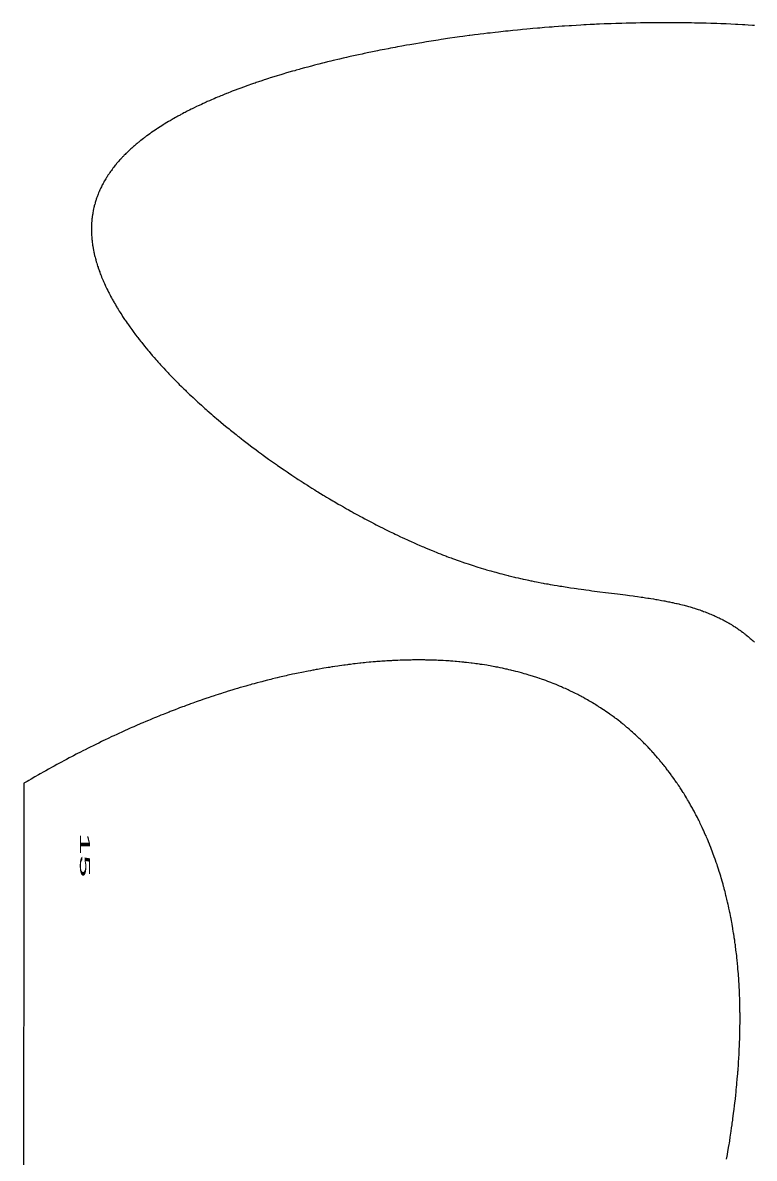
# Model space of a CAD drawing. Header units: metres. Extents: x 525 to 650, y -2 to 248.
# Drawn here: x 579.8 to 616.2, y 65.2 to 121.8 of the extents above; entities that cross this region are included whole.
import ezdxf

# ---------------------------------------------------------------- set-up
doc = ezdxf.new("R2010")
doc.units = ezdxf.units.M
doc.header["$MEASUREMENT"] = 0
doc.layers.add('1', color=7, linetype='Continuous', lineweight=0)
doc.styles.add('Style-ENGINEERING', font='ENGINEERING.shx')

msp = doc.modelspace()

# ---------------------------------------------------------------- linework, layer by layer
at = {"flags": 128}
for points in [[(616.209103, 121.624207), (616.105547, 121.630619), (615.898423, 121.642977), (615.72365, 121.652921), (615.607127, 121.659305), (615.374067, 121.671486), (615.257529, 121.677283), (615.024437, 121.688295), (614.791324, 121.698531), (614.635904, 121.704925), (614.532285, 121.708997), (614.325036, 121.716685), (614.150157, 121.722699), (614.033564, 121.72647), (613.800363, 121.733437), (613.683755, 121.736634), (613.450524, 121.742457), (613.217272, 121.747521), (613.06176, 121.750476), (612.95808, 121.75226), (612.750707, 121.755379), (612.575725, 121.757548), (612.459063, 121.75876), (612.225725, 121.760619), (612.109049, 121.761268), (611.875681, 121.762004), (611.642292, 121.761994), (611.486689, 121.761573), (611.382948, 121.761109), (611.175456, 121.75974), (611.000371, 121.75813), (610.883642, 121.756824), (610.650169, 121.753659), (610.533425, 121.751799), (610.299922, 121.747525), (610.066399, 121.742514), (609.910707, 121.738764), (609.806906, 121.736083), (609.599294, 121.730284), (609.42411, 121.724941), (609.307314, 121.721149), (609.073707, 121.713015), (608.956896, 121.708674), (608.72326, 121.699441), (608.489604, 121.689476), (608.333823, 121.682426), (608.229963, 121.677546), (608.022233, 121.667351), (607.814488, 121.65658), (607.710609, 121.650977), (607.554784, 121.642303), (607.321029, 121.628682), (607.087256, 121.61433), (606.970361, 121.60688), (606.736558, 121.59143), (606.619649, 121.58343), (606.444276, 121.571088), (606.236412, 121.555927), (606.132475, 121.548129), (605.976561, 121.536161), (605.742673, 121.517596), (605.508767, 121.498296), (605.391806, 121.48837), (605.157869, 121.467964), (605.040893, 121.457485), (604.86542, 121.441419), (604.657438, 121.42184), (604.55344, 121.41183), (604.397437, 121.396542), (604.163416, 121.372988), (603.929375, 121.348689), (603.812346, 121.336259), (603.578275, 121.310836), (603.461232, 121.297843), (603.285657, 121.278001), (603.036907, 121.249165), (602.912524, 121.234427), (602.725938, 121.211917), (602.539339, 121.188923), (602.446034, 121.177244), (602.259415, 121.153521), (602.1661, 121.141476), (602.026122, 121.12318), (602.001419, 121.119923), (601.786798, 121.091262), (601.679541, 121.076695), (601.518724, 121.054549), (601.277649, 121.020663), (601.036758, 120.985974), (600.916381, 120.968327), (600.708971, 120.937431), (600.605318, 120.921757), (600.449902, 120.897963), (600.216924, 120.861631), (599.984121, 120.824528), (599.867787, 120.805685), (599.63525, 120.767416), (599.519048, 120.747989), (599.34483, 120.718479), (599.138479, 120.682931), (599.035357, 120.664923), (598.880742, 120.637614), (598.648971, 120.595983), (598.417384, 120.553543), (598.301661, 120.532018), (598.070353, 120.488354), (597.95477, 120.466212), (597.781483, 120.432611), (597.550601, 120.387079), (597.435232, 120.363997), (597.262269, 120.328976), (597.089416, 120.293472), (597.003031, 120.275539), (596.772807, 120.227118), (596.65777, 120.202579), (596.485309, 120.165354), (596.312963, 120.127626), (596.226833, 120.108571), (596.073785, 120.074381), (595.997296, 120.057133), (595.882607, 120.031069), (595.710672, 119.991536), (595.538857, 119.951473), (595.452996, 119.931241), (595.300429, 119.894939), (595.224183, 119.876626), (595.10986, 119.848951), (594.938482, 119.806972), (594.767234, 119.764422), (594.68166, 119.74293), (594.510611, 119.699505), (594.425138, 119.67757), (594.296992, 119.644384), (594.145217, 119.604608), (594.069371, 119.584537), (593.955655, 119.554197), (593.955655, 119.554197), (593.785203, 119.508157), (593.614897, 119.461469), (593.529801, 119.437878), (593.378613, 119.395525), (593.303065, 119.374148), (593.1898, 119.341827), (593.020036, 119.292763), (592.850435, 119.242988), (592.765696, 119.217828), (592.615152, 119.172645), (592.539931, 119.149832), (592.427163, 119.115331), (592.258158, 119.062937), (592.089333, 119.009754), (592.004988, 118.982862), (591.855158, 118.934549), (591.780299, 118.910146), (591.668082, 118.873229), (591.499919, 118.817137), (591.387922, 118.779254), (591.331957, 118.760165), (591.248052, 118.731342), (591.101344, 118.680351), (591.028051, 118.654589), (590.91819, 118.615605), (590.808423, 118.576207), (590.753575, 118.55635), (590.62837, 118.510587), (590.565868, 118.487513), (590.472242, 118.452658), (590.332094, 118.399818), (590.1923, 118.346297), (590.122539, 118.319277), (589.975853, 118.261769), (589.902665, 118.232717), (589.793081, 118.188759), (589.683738, 118.14434), (589.629159, 118.121954), (589.520185, 118.076826), (589.465793, 118.054081), (589.384322, 118.019736), (589.287953, 117.978671), (589.239845, 117.957991), (589.167782, 117.926782), (589.05991, 117.879541), (588.95231, 117.831777), (588.898614, 117.807695), (588.791434, 117.759128), (588.737951, 117.734639), (588.657861, 117.697645), (588.551332, 117.647828), (588.498179, 117.622706), (588.418591, 117.58475), (588.299534, 117.527193), (588.194039, 117.475391), (588.141412, 117.44926), (588.062624, 117.409771), (587.984021, 117.369925), (587.94479, 117.349867), (587.840409, 117.29593), (587.788348, 117.268713), (587.71042, 117.227572), (587.632693, 117.186046), (587.593906, 117.165137), (587.490727, 117.108893), (587.439278, 117.080503), (587.362282, 117.037575), (587.285504, 116.994229), (587.247198, 116.972397), (587.145323, 116.913651), (587.094538, 116.883986), (587.018555, 116.839115), (586.94281, 116.793788), (586.905027, 116.770951), (586.83801, 116.730062), (586.804575, 116.709476), (586.754516, 116.678418), (586.679641, 116.631423), (586.605026, 116.583928), (586.567818, 116.559989), (586.501836, 116.517113), (586.468927, 116.49552), (586.419665, 116.462932), (586.346008, 116.413599), (586.272639, 116.363715), (586.236064, 116.338561), (586.171227, 116.293491), (586.138898, 116.270783), (586.090519, 116.236502), (586.018212, 116.18458), (585.946225, 116.132042), (585.910355, 116.105538), (585.850755, 116.061009), (585.821044, 116.038575), (585.776589, 116.004709), (585.710163, 115.953418), (585.644053, 115.901524), (585.611119, 115.875346), (585.545098, 115.822194), (585.51228, 115.795428), (585.463296, 115.755038), (585.414608, 115.714355), (585.390376, 115.693903), (585.342141, 115.652772), (585.318137, 115.632094), (585.282278, 115.600932), (585.222671, 115.548403), (585.193054, 115.521953), (585.148868, 115.482042), (585.10497, 115.441846), (585.083131, 115.42164), (585.039674, 115.381007), (585.018058, 115.36058), (584.985774, 115.329799), (584.928806, 115.274658), (584.900529, 115.246884), (584.858374, 115.204962), (584.816539, 115.162725), (584.795742, 115.141486), (584.754394, 115.098767), (584.733843, 115.077285), (584.703174, 115.044907), (584.64912, 114.986881), (584.622322, 114.957642), (584.582416, 114.913495), (584.542864, 114.868998), (584.523223, 114.846616), (584.484212, 114.801583), (584.464845, 114.77893), (584.435968, 114.744778), (584.38989, 114.689314), (584.36706, 114.661375), (584.333082, 114.619203), (584.299427, 114.576711), (584.282722, 114.555344), (584.249562, 114.512362), (584.233107, 114.490746), (584.208585, 114.458166), (584.173897, 114.411304), (584.156743, 114.38778), (584.131251, 114.352378), (584.093553, 114.29901), (584.05651, 114.245322), (584.038236, 114.218357), (584.002186, 114.164183), (583.984412, 114.136974), (583.958066, 114.096006), (583.929947, 114.051403), (583.916057, 114.02902), (583.895433, 113.99534), (583.864978, 113.944587), (583.835104, 113.893549), (583.820386, 113.867923), (583.791392, 113.816456), (583.777117, 113.790613), (583.755985, 113.751713), (583.731375, 113.705396), (583.71925, 113.68215), (583.701286, 113.647172), (583.674849, 113.594455), (583.649027, 113.541438), (583.636349, 113.514815), (583.611462, 113.461342), (583.599253, 113.43449), (583.581237, 113.394067), (583.560348, 113.345932), (583.550093, 113.321772), (583.53495, 113.285416), (583.512775, 113.230617), (583.491253, 113.175499), (583.480739, 113.147819), (583.460208, 113.092216), (583.450193, 113.064293), (583.435486, 113.022254), (583.419068, 112.973757), (583.411048, 112.949417), (583.399256, 112.91279), (583.382106, 112.857586), (583.365608, 112.802065), (583.357606, 112.774184), (583.342095, 112.71818), (583.33459, 112.690057), (583.323645, 112.647718), (583.322088, 112.641558), (583.31477, 112.612116), (583.300735, 112.553195), (583.287497, 112.494221), (583.279113, 112.454877), (583.273719, 112.428635), (583.263397, 112.376121), (583.252525, 112.316995), (583.24571, 112.27755), (583.241358, 112.25124), (583.233112, 112.198592), (583.227327, 112.15908), (583.223659, 112.132727), (583.216776, 112.07999), (583.213559, 112.053608), (583.213559, 112.053608), (583.207575, 112.000813), (583.202186, 111.947981), (583.198923, 111.912738), (583.196893, 111.889233), (583.193181, 111.842201), (583.190776, 111.808036), (583.189307, 111.78525), (583.186693, 111.739659), (583.185547, 111.716853), (583.183575, 111.67122), (583.182029, 111.62556), (583.181234, 111.595104), (583.180206, 111.534157), (583.180013, 111.511289), (583.179941, 111.465534), (583.180286, 111.419751), (583.180747, 111.389215), (583.182218, 111.328106), (583.183801, 111.282244), (583.185084, 111.251654), (583.188192, 111.19044), (583.190016, 111.159816), (583.194201, 111.098533), (583.199098, 111.037203), (583.202757, 110.996292), (583.20537, 110.969006), (583.211011, 110.914409), (583.211698, 110.908104), (583.215077, 110.878006), (583.222314, 110.81795), (583.23018, 110.758075), (583.235767, 110.718258), (583.239644, 110.691756), (583.247754, 110.638856), (583.254908, 110.594673), (583.259858, 110.565269), (583.270191, 110.506586), (583.27557, 110.477306), (583.28675, 110.418866), (583.298484, 110.360586), (583.30661, 110.32182), (583.312161, 110.296014), (583.323579, 110.244494), (583.333537, 110.201117), (583.340339, 110.172245), (583.354331, 110.114614), (583.361518, 110.085854), (583.376273, 110.028443), (583.391526, 109.971174), (583.401969, 109.933074), (583.4235, 109.85706), (583.435986, 109.81441), (583.444457, 109.786018), (583.461749, 109.729336), (583.470569, 109.701045), (583.488552, 109.644562), (583.506987, 109.588209), (583.519526, 109.550712), (583.545189, 109.475885), (583.559964, 109.433893), (583.569948, 109.405937), (583.590235, 109.350116), (583.600536, 109.322251), (583.621452, 109.266611), (583.642779, 109.211089), (583.657223, 109.17414), (583.686646, 109.100395), (583.701387, 109.064173), (583.731373, 108.991874), (583.762023, 108.919766), (583.782819, 108.871799), (583.796843, 108.839866), (583.825269, 108.77611), (583.860146, 108.699553), (583.88374, 108.648741), (583.899619, 108.614965), (583.931728, 108.547646), (583.951215, 108.507402), (583.990678, 108.427238), (584.03078, 108.347498), (584.05786, 108.294567), (584.076065, 108.259381), (584.112831, 108.189244), (584.133718, 108.149929), (584.175926, 108.071587), (584.218703, 107.993623), (584.24753, 107.941852), (584.266883, 107.907427), (584.305909, 107.838791), (584.328045, 107.800304), (584.372708, 107.723591), (584.417881, 107.647217), (584.448275, 107.596485), (584.468658, 107.562745), (584.509713, 107.495454), (584.544646, 107.438872), (584.568081, 107.401248), (584.615298, 107.326229), (584.639077, 107.288834), (584.686971, 107.214265), (584.735306, 107.139989), (584.767769, 107.09063), (584.833256, 106.992286), (584.858004, 106.955533), (584.907805, 106.882229), (584.958009, 106.809193), (584.991699, 106.760649), (585.059601, 106.663906), (585.085241, 106.627746), (585.136809, 106.555614), (585.188753, 106.483733), (585.22359, 106.43595), (585.293753, 106.340708), (585.346797, 106.269557), (585.382359, 106.222254), (585.453953, 106.127962), (585.489983, 106.08097), (585.562501, 105.987291), (585.635624, 105.894013), (585.684702, 105.832047), (585.717566, 105.790833), (585.783638, 105.708632), (585.824806, 105.657849), (585.907658, 105.556626), (585.991188, 105.455853), (586.047247, 105.388918), (586.084782, 105.344402), (586.160241, 105.255629), (586.168399, 105.246087), (586.211988, 105.195289), (586.299554, 105.094152), (586.387628, 104.993615), (586.446622, 104.926919), (586.486073, 104.882598), (586.565263, 104.794297), (586.624904, 104.728364), (586.664781, 104.684547), (586.744814, 104.597241), (586.784967, 104.55375), (586.865545, 104.467088), (586.94648, 104.380847), (587.000632, 104.323583), (587.036819, 104.285509), (587.109396, 104.209601), (587.170842, 104.1458), (587.211911, 104.10339), (587.294299, 104.018864), (587.335617, 103.976748), (587.418497, 103.892804), (587.5017, 103.80924), (587.557345, 103.75374), (587.669054, 103.643234), (587.732132, 103.581361), (587.77428, 103.540225), (587.858805, 103.458222), (587.90118, 103.417354), (587.986154, 103.335882), (588.071423, 103.254759), (588.128431, 103.200868), (588.242833, 103.093542), (588.307407, 103.033434), (588.350545, 102.993466), (588.437031, 102.913779), (588.480378, 102.874059), (588.56728, 102.794863), (588.654455, 102.715991), (588.712723, 102.663587), (588.829616, 102.559201), (588.895575, 102.50073), (588.939631, 102.461846), (589.027938, 102.384309), (589.160885, 102.268579), (589.249837, 102.191804), (589.309279, 102.140787), (589.4285, 102.039151), (589.495757, 101.98221), (589.630689, 101.868823), (589.766171, 101.756086), (589.856796, 101.681287), (589.917347, 101.631578), (590.038766, 101.532537), (590.10725, 101.477045), (590.244614, 101.366531), (590.382504, 101.256636), (590.474719, 101.183715), (590.536324, 101.135251), (590.659839, 101.038684), (590.729494, 100.984575), (590.869184, 100.876806), (591.009379, 100.769634), (591.103121, 100.698514), (591.165739, 100.651247), (591.291269, 100.55706), (591.362051, 100.504282), (591.503985, 100.399161), (591.646408, 100.294619), (591.741627, 100.225244), (591.805226, 100.179135), (591.805226, 100.179135), (591.932711, 100.087256), (592.004588, 100.035771), (592.148704, 99.933227), (592.293297, 99.831248), (592.389958, 99.763575), (592.454516, 99.718598), (592.583913, 99.628976), (592.69795, 99.550572), (592.774135, 99.498492), (592.926889, 99.394785), (593.003458, 99.343158), (593.15698, 99.240358), (593.311012, 99.13816), (593.413983, 99.070362), (593.482756, 99.025313), (593.620605, 98.935569), (593.727843, 98.866261), (593.799422, 98.820245), (593.942788, 98.728668), (594.014574, 98.683106), (594.158354, 98.592437), (594.302409, 98.502373), (594.398598, 98.442666), (594.462792, 98.40301), (594.591343, 98.324055), (594.725714, 98.242175), (594.792988, 98.201429), (594.894009, 98.140554), (595.045791, 98.049789), (595.197871, 97.959682), (595.274024, 97.914875), (595.409592, 97.835625), (595.477465, 97.796196), (595.579385, 97.737297), (595.732518, 97.649501), (595.885953, 97.56237), (595.962785, 97.519054), (596.099562, 97.442461), (596.168041, 97.404363), (596.270872, 97.347465), (596.425376, 97.262682), (596.580189, 97.178577), (596.657712, 97.136781), (596.795723, 97.062898), (596.864821, 97.026161), (596.968585, 96.971311), (597.124495, 96.889617), (597.280723, 96.808623), (597.358958, 96.76839), (597.498241, 96.697303), (597.567979, 96.661972), (597.672707, 96.609241), (597.830074, 96.530747), (597.987774, 96.452985), (598.066749, 96.414379), (598.224954, 96.337726), (598.304183, 96.29968), (598.423189, 96.242963), (598.582164, 96.168004), (598.661783, 96.130812), (598.781375, 96.075385), (598.923372, 96.010259), (598.994476, 95.977929), (599.101266, 95.929728), (599.261754, 95.858092), (599.422611, 95.787266), (599.503179, 95.75216), (599.646644, 95.69026), (599.718489, 95.659559), (599.8264, 95.613819), (599.934484, 95.56846), (599.988591, 95.545925), (600.096938, 95.501144), (600.151178, 95.4789), (600.232622, 95.445718), (600.377663, 95.38728), (600.450305, 95.35833), (600.559424, 95.315245), (600.668731, 95.272574), (600.723456, 95.251395), (600.833051, 95.209356), (600.887921, 95.188496), (600.970318, 95.157409), (601.098714, 95.109539), (601.163015, 95.08583), (601.259597, 95.050554), (601.404768, 94.998296), (601.550305, 94.94684), (601.623213, 94.921419), (601.762346, 94.87357), (601.832041, 94.849928), (601.936744, 94.814819), (602.041641, 94.780134), (602.094162, 94.762952), (602.19389, 94.730661), (602.24382, 94.714659), (602.318796, 94.690835), (602.431444, 94.655503), (602.544312, 94.620656), (602.600829, 94.603414), (602.714028, 94.569294), (602.770711, 94.552416), (602.855838, 94.527326), (602.983761, 94.490201), (603.069197, 94.465792), (603.126224, 94.44967), (603.240442, 94.417788), (603.318199, 94.396394), (603.370094, 94.382255), (603.474018, 94.354273), (603.526047, 94.34043), (603.63024, 94.313038), (603.734612, 94.286037), (603.804293, 94.268254), (603.943892, 94.233208), (603.968293, 94.227161), (604.060524, 94.204517), (604.122049, 94.189596), (604.245192, 94.16017), (604.30681, 94.145664), (604.430135, 94.117064), (604.553581, 94.089006), (604.635944, 94.0706), (604.690882, 94.058462), (604.800827, 94.034499), (604.888202, 94.015766), (604.946484, 94.003422), (605.063123, 93.979077), (605.121481, 93.967074), (605.23827, 93.943405), (605.355156, 93.920178), (605.433134, 93.904936), (605.589217, 93.875026), (605.677087, 93.858534), (605.735696, 93.847669), (605.852981, 93.826248), (605.911658, 93.815689), (606.029076, 93.794869), (606.146581, 93.77444), (606.224964, 93.761033), (606.38184, 93.734716), (606.514316, 93.713015), (606.602688, 93.698795), (606.779559, 93.670931), (606.868056, 93.657276), (607.045166, 93.630497), (607.222425, 93.604386), (607.340674, 93.587328), (607.419539, 93.576102), (607.577344, 93.553988), (607.710564, 93.535657), (607.799412, 93.523591), (607.977182, 93.4998), (608.11057, 93.482228), (608.377475, 93.44767), (608.510981, 93.430631), (608.778068, 93.396897), (609.379138, 93.321553), (609.646201, 93.287709), (609.779684, 93.270566), (609.979822, 93.244466), (610.157616, 93.220779), (610.246467, 93.20873), (610.379679, 93.190362), (610.557159, 93.165254), (610.645833, 93.152402), (610.778754, 93.132714), (610.896806, 93.114764), (610.955794, 93.105618), (611.044227, 93.091674), (611.176757, 93.070218), (611.294433, 93.050566), (611.353223, 93.040522), (611.441345, 93.02517), (611.573378, 93.001464), (611.690581, 92.97967), (611.749123, 92.968504), (611.836859, 92.951404), (611.924498, 92.933867), (611.96828, 92.924929), (612.084906, 92.90052), (612.143147, 92.887992), (612.230416, 92.868779), (612.31757, 92.849045), (612.361102, 92.838976), (612.438418, 92.820735), (612.477039, 92.811447), (612.534922, 92.7973), (612.621639, 92.775586), (612.70822, 92.75326), (612.751459, 92.741862), (612.82824, 92.7212), (612.866587, 92.710675), (612.924053, 92.694637), (613.010126, 92.670009), (613.096043, 92.644675), (613.138941, 92.631736), (613.215104, 92.608277), (613.215104, 92.608277), (613.253136, 92.596324), (613.310121, 92.578109), (613.395455, 92.550133), (613.48061, 92.521352), (613.52312, 92.506652), (613.590201, 92.482996), (613.623697, 92.470967), (613.673885, 92.452671), (613.74904, 92.424646), (613.824037, 92.395909), (613.861475, 92.381269), (613.93623, 92.351433), (613.973545, 92.336234), (614.029438, 92.313078), (614.103813, 92.281525), (614.140936, 92.265453), (614.196536, 92.24097), (614.252036, 92.216031), (614.279748, 92.203389), (614.351472, 92.170066), (614.387269, 92.153106), (614.440879, 92.127286), (614.494388, 92.101006), (614.521104, 92.087691), (614.574457, 92.060707), (614.601095, 92.047037), (614.641001, 92.026305), (614.694115, 91.998238), (614.720631, 91.98402), (614.760354, 91.962461), (614.819822, 91.929594), (614.872564, 91.899839), (614.898892, 91.884769), (614.93833, 91.861921), (614.997366, 91.827097), (615.056254, 91.791602), (615.085642, 91.7736), (615.091305, 91.770108), (615.12708, 91.747884), (615.150837, 91.732964), (615.198126, 91.702877), (615.237715, 91.677284), (615.263991, 91.660093), (615.316262, 91.625401), (615.342257, 91.607901), (615.39397, 91.572594), (615.445313, 91.53688), (615.479338, 91.512846), (615.50193, 91.496724), (615.5469, 91.464242), (615.603403, 91.422679), (615.640818, 91.39469), (615.665649, 91.375907), (615.715042, 91.338045), (615.751852, 91.30939), (615.77628, 91.290164), (615.824872, 91.251419), (615.849035, 91.2319), (615.897097, 91.192572), (615.944808, 91.152857), (615.976421, 91.126166), (615.997411, 91.108278), (616.039184, 91.072275), (616.074218, 91.041663), (616.097465, 91.021136), (616.143703, 90.979798), (616.166694, 90.958987), (616.212417, 90.917083)], [(614.818667, 65.175278), (614.845489, 65.328471), (614.858734, 65.405105), (614.884887, 65.558449), (614.897794, 65.635159), (614.91694, 65.750273), (614.942065, 65.90385), (614.954452, 65.980678), (614.972813, 66.09597), (614.999851, 66.269022), (615.031105, 66.474299), (615.046406, 66.577012), (615.068943, 66.731175), (615.090977, 66.885452), (615.101803, 66.962633), (615.123069, 67.117084), (615.133508, 67.194353), (615.14892, 67.310313), (615.169006, 67.465031), (615.178848, 67.542435), (615.193359, 67.658599), (615.21455, 67.832975), (615.232799, 67.988108), (615.241714, 68.065723), (615.254823, 68.182204), (615.254823, 68.182204), (615.273884, 68.357062), (615.292213, 68.532086), (615.3011, 68.619661), (615.316436, 68.775454), (615.32388, 68.853402), (615.334762, 68.970387), (615.350443, 69.146011), (615.36534, 69.321811), (615.372492, 69.409779), (615.382218, 69.533662), (615.386931, 69.595637), (615.393812, 69.688643), (615.403704, 69.828249), (615.413076, 69.967973), (615.417565, 70.03788), (615.426145, 70.177784), (615.430235, 70.247782), (615.436117, 70.352836), (615.437465, 70.377727), (615.443949, 70.50227), (615.447026, 70.564528), (615.451434, 70.657895), (615.457576, 70.797906), (615.463149, 70.937868), (615.46572, 71.00783), (615.470431, 71.147716), (615.472569, 71.217641), (615.475503, 71.322504), (615.4789, 71.462276), (615.480377, 71.532143), (615.482313, 71.63692), (615.484587, 71.79403), (615.486095, 71.950767), (615.486561, 72.029111), (615.486898, 72.146595), (615.486797, 72.264041), (615.486582, 72.32275), (615.485819, 72.440139), (615.485271, 72.498818), (615.484239, 72.58682), (615.48178, 72.743213), (615.480248, 72.821383), (615.477571, 72.938606), (615.474434, 73.055788), (615.472692, 73.114365), (615.468859, 73.231487), (615.466768, 73.290033), (615.46341, 73.377832), (615.456785, 73.533864), (615.453155, 73.611852), (615.44731, 73.728799), (615.440982, 73.845705), (615.437636, 73.904142), (615.430577, 74.020984), (615.426863, 74.079389), (615.421061, 74.166977), (615.410055, 74.322628), (615.404218, 74.400424), (615.395042, 74.517083), (615.385357, 74.633697), (615.380323, 74.691987), (615.369868, 74.808534), (615.364447, 74.866791), (615.35607, 74.954155), (615.345761, 75.057665), (615.34045, 75.109406), (615.332288, 75.187), (615.319601, 75.303354), (615.306378, 75.419661), (615.299564, 75.477797), (615.285527, 75.594033), (615.278304, 75.652134), (615.267211, 75.739262), (615.253661, 75.84249), (615.246721, 75.89409), (615.236104, 75.971471), (615.219709, 76.087503), (615.202746, 76.203485), (615.19405, 76.261458), (615.176227, 76.377365), (615.167098, 76.4353), (615.153131, 76.522179), (615.136151, 76.625109), (615.127487, 76.676559), (615.11427, 76.753715), (615.093946, 76.869406), (615.07302, 76.985044), (615.06233, 77.042843), (615.04049, 77.158402), (615.02934, 77.216162), (615.012324, 77.302776), (614.990397, 77.411802), (614.979224, 77.466297), (614.962199, 77.548016), (614.936063, 77.670543), (614.909201, 77.793007), (614.895494, 77.854215), (614.867527, 77.976583), (614.853265, 78.037743), (614.831519, 78.129452), (614.801862, 78.251673), (614.786748, 78.312759), (614.763717, 78.404356), (614.740252, 78.495916), (614.728355, 78.541682), (614.703135, 78.637296), (614.690359, 78.685033), (614.670984, 78.756548), (614.64145, 78.86362), (614.611346, 78.97045), (614.596079, 79.023773), (614.565114, 79.130236), (614.549416, 79.183375), (614.525597, 79.262968), (614.49333, 79.368876), (614.476978, 79.421736), (614.452175, 79.500909), (614.414351, 79.619405), (614.381893, 79.719025), (614.365465, 79.768749), (614.34057, 79.843228), (614.302661, 79.954705), (614.264068, 80.065889), (614.244514, 80.121371), (614.204887, 80.232114), (614.184813, 80.287374), (614.154376, 80.370125), (614.117792, 80.467982), (614.099291, 80.516821), (614.071279, 80.589969), (614.02867, 80.699438), (613.985347, 80.808603), (613.963417, 80.86307), (613.919016, 80.971774), (613.896544, 81.02601), (613.862494, 81.107219), (613.816456, 81.215223), (613.793162, 81.269108), (613.757874, 81.349788), (613.72217, 81.43029), (613.704161, 81.470474), (613.661054, 81.565545), (613.639278, 81.612986), (613.606336, 81.684029), (613.556291, 81.790323), (613.505486, 81.896292), (613.479796, 81.949154), (613.427838, 82.054632), (613.401569, 82.107246), (613.361801, 82.186013), (613.314099, 82.279122), (613.290015, 82.325578), (613.253597, 82.395136), (613.198307, 82.499191), (613.142216, 82.602903), (613.113868, 82.654631), (613.056564, 82.757825), (613.027606, 82.809292), (612.983784, 82.886328), (612.936199, 82.96885), (612.912204, 83.010025), (612.875958, 83.071678), (612.821015, 83.163912), (612.765376, 83.25585), (612.737295, 83.301706), (612.680604, 83.393192), (612.651993, 83.438822), (612.608742, 83.507123), (612.601996, 83.517705), (612.541827, 83.61123), (612.511511, 83.657784), (612.465745, 83.727355), (612.41963, 83.796613), (612.396441, 83.831124), (612.3498, 83.899911), (612.326348, 83.934187), (612.291004, 83.985453), (612.243572, 84.053531), (612.219724, 84.087452), (612.183785, 84.138185), (612.129505, 84.213951), (612.08088, 84.280962), (612.056434, 84.314348), (612.019598, 84.364277), (611.96397, 84.438836), (611.90789, 84.512991), (611.879681, 84.549917), (611.815709, 84.632739), (611.783508, 84.673957), (611.734934, 84.735542), (611.686036, 84.796836), (611.661464, 84.827373), (611.612076, 84.888228), (611.587259, 84.918546), (611.549881, 84.963885), (611.499755, 85.024079), (611.474569, 85.054066), (611.436635, 85.098908), (611.436635, 85.098908), (611.379386, 85.16586), (611.310993, 85.244724), (611.276575, 85.283958), (611.224672, 85.342561), (611.172434, 85.400865), (611.14619, 85.429904), (611.09345, 85.487759), (611.066954, 85.516573), (611.027053, 85.559654), (610.973556, 85.61683), (610.946681, 85.645305), (610.90621, 85.687875), (610.845145, 85.75141), (610.772214, 85.826211), (610.735521, 85.863408), (610.680196, 85.918948), (610.624528, 85.97418), (610.596565, 86.001681), (610.54038, 86.056451), (610.512157, 86.083719), (610.469662, 86.124476), (610.412696, 86.178547), (610.384083, 86.205466), (610.341, 86.245697), (610.276006, 86.305714), (610.21462, 86.361663), (610.183779, 86.389507), (610.137335, 86.431106), (610.067252, 86.493134), (609.996668, 86.554712), (609.961187, 86.585333), (609.889848, 86.646235), (609.853988, 86.676516), (609.799961, 86.721725), (609.727479, 86.781605), (609.691046, 86.811374), (609.636157, 86.855812), (609.553282, 86.921984), (609.543425, 86.929782), (609.501374, 86.962872), (609.416955, 87.028467), (609.332115, 87.093281), (609.275321, 87.136058), (609.237355, 87.164384), (609.161175, 87.220578), (609.075078, 87.283066), (609.017449, 87.324296), (608.978927, 87.351594), (608.901638, 87.405734), (608.843457, 87.445943), (608.804568, 87.47256), (608.726545, 87.525344), (608.687412, 87.551511), (608.608904, 87.603395), (608.530073, 87.654682), (608.477341, 87.688543), (608.442106, 87.71097), (608.371447, 87.755473), (608.296521, 87.801983), (608.246413, 87.832701), (608.212939, 87.853051), (608.145824, 87.893444), (608.095343, 87.92347), (608.06162, 87.94336), (607.994009, 87.982835), (607.960121, 88.002419), (607.89218, 88.041284), (607.824021, 88.079743), (607.77846, 88.105158), (607.687047, 88.15545), (607.609616, 88.197327), (607.557843, 88.224963), (607.523261, 88.243261), (607.453933, 88.279559), (607.401795, 88.30652), (607.36697, 88.324369), (607.297157, 88.35977), (607.26217, 88.377321), (607.192036, 88.412126), (607.121688, 88.446535), (607.074671, 88.469256), (606.980353, 88.514171), (606.927549, 88.538934), (606.892281, 88.555323), (606.82159, 88.58781), (606.786166, 88.603909), (606.715162, 88.63582), (606.643952, 88.667347), (606.596363, 88.688152), (606.50091, 88.729253), (606.465021, 88.744491), (606.393088, 88.774683), (606.32095, 88.804494), (606.272745, 88.824157), (606.176061, 88.862981), (606.10331, 88.891658), (606.054697, 88.910567), (605.9572, 88.947884), (605.908316, 88.966293), (605.810279, 89.002612), (605.711884, 89.038268), (605.646089, 89.061672), (605.602137, 89.077111), (605.514024, 89.1076), (605.502148, 89.111662), (605.417645, 89.140246), (605.361263, 89.159009), (605.323655, 89.171387), (605.248388, 89.195833), (605.191896, 89.213898), (605.154214, 89.225813), (605.078802, 89.249339), (605.041072, 89.260949), (604.965564, 89.283869), (604.889993, 89.30639), (604.839578, 89.321183), (604.738664, 89.350243), (604.653432, 89.374222), (604.596568, 89.389935), (604.482736, 89.420711), (604.425769, 89.435776), (604.311735, 89.465267), (604.197566, 89.493913), (604.121381, 89.512545), (604.070558, 89.524761), (603.968835, 89.548705), (603.882926, 89.568404), (603.825614, 89.581283), (603.710893, 89.606435), (603.653485, 89.61871), (603.538575, 89.642665), (603.42354, 89.665832), (603.346781, 89.680842), (603.295579, 89.690657), (603.193101, 89.709831), (603.106562, 89.725539), (603.048831, 89.735774), (602.93328, 89.755677), (602.87546, 89.765347), (602.759732, 89.78413), (602.643887, 89.802175), (602.566593, 89.813799), (602.515035, 89.821368), (602.411852, 89.836079), (602.324721, 89.848051), (602.266599, 89.855809), (602.15027, 89.870794), (602.092064, 89.878023), (601.975569, 89.891957), (601.858965, 89.905196), (601.781168, 89.913641), (601.729277, 89.919101), (601.62543, 89.92962), (601.537744, 89.93808), (601.479254, 89.943511), (601.362194, 89.953871), (601.303625, 89.958802), (601.186408, 89.96817), (601.069087, 89.976884), (600.990817, 89.982333), (600.938611, 89.985806), (600.83414, 89.992371), (600.707321, 89.999658), (600.62271, 90.004107), (600.566275, 90.006892), (600.453335, 90.012031), (600.368571, 90.015509), (600.312033, 90.01765), (600.198891, 90.021508), (600.142286, 90.023225), (600.02901, 90.026241), (599.915646, 90.0287), (599.840021, 90.030032), (599.789583, 90.030784), (599.688655, 90.031965), (599.663654, 90.032191), (599.527608, 90.032959), (599.43698, 90.033042), (599.376591, 90.032909), (599.255886, 90.032191), (599.165419, 90.031262), (599.105138, 90.030458), (598.984646, 90.028411), (598.924434, 90.027169), (598.804081, 90.024254), (598.683819, 90.020767), (598.603695, 90.01813), (598.550301, 90.016233), (598.443565, 90.012109), (598.355398, 90.008372), (598.296646, 90.005716), (598.179204, 90.000013), (598.120515, 89.996967), (598.003198, 89.990489), (597.885962, 89.983501), (597.80785, 89.978561), (597.651733, 89.968013), (597.563979, 89.961692), (597.563979, 89.961692), (597.505502, 89.957324), (597.388605, 89.948221), (597.330186, 89.943486), (597.213405, 89.933656), (597.096702, 89.923345), (597.018942, 89.916207), (596.863522, 89.901302), (596.776157, 89.892553), (596.717937, 89.886575), (596.601553, 89.874272), (596.543388, 89.867948), (596.427114, 89.854959), (596.310912, 89.841516), (596.233484, 89.832303), (596.078723, 89.813283), (595.991726, 89.802238), (595.93375, 89.794737), (595.81785, 89.779406), (595.759927, 89.771576), (595.644131, 89.755593), (595.528405, 89.739178), (595.451293, 89.727996), (595.297158, 89.705066), (595.210511, 89.691838), (595.152766, 89.682888), (595.037328, 89.664674), (594.979634, 89.65541), (594.864296, 89.636573), (594.749024, 89.617323), (594.672213, 89.604262), (594.518676, 89.577596), (594.432363, 89.562281), (594.374841, 89.551944), (594.259844, 89.53097), (594.20237, 89.520334), (594.08747, 89.498761), (593.972633, 89.476793), (593.89611, 89.461928), (593.743148, 89.431676), (593.657156, 89.414355), (593.485276, 89.379058), (593.313535, 89.342894), (593.199118, 89.318306), (593.122873, 89.301702), (592.970465, 89.26799), (592.884783, 89.248733), (592.71352, 89.209584), (592.542391, 89.169596), (592.428379, 89.142473), (592.352404, 89.124187), (592.200533, 89.087123), (592.115151, 89.065988), (591.944486, 89.023104), (591.773952, 88.979403), (591.660335, 88.949818), (591.584622, 88.929896), (591.433272, 88.889572), (591.279071, 88.847809), (591.176329, 88.819603), (591.10786, 88.800637), (590.970984, 88.762318), (590.868381, 88.733242), (590.800004, 88.713698), (590.663313, 88.674227), (590.594998, 88.6543), (590.458428, 88.614066), (590.32194, 88.573326), (590.230993, 88.545886), (590.049205, 88.490335), (589.987545, 88.471281), (589.86435, 88.43289), (589.741324, 88.394125), (589.6594, 88.368075), (589.495773, 88.315479), (589.373247, 88.275601), (589.291654, 88.248812), (589.128687, 88.194747), (589.047313, 88.167472), (588.884781, 88.112441), (588.722535, 88.05677), (588.61453, 88.019303), (588.542597, 87.99417), (588.398898, 87.94353), (588.232895, 87.884315), (588.12239, 87.844473), (588.048793, 87.81775), (587.901773, 87.763918), (587.791659, 87.723206), (587.718322, 87.695905), (587.571819, 87.640921), (587.498653, 87.613239), (587.352491, 87.557497), (587.206555, 87.501251), (587.109389, 87.463476), (587.044667, 87.43817), (586.915355, 87.387264), (586.751946, 87.322276), (586.643163, 87.278605), (586.570709, 87.249338), (586.425966, 87.190438), (586.317551, 87.145944), (586.245343, 87.11613), (586.10109, 87.05614), (586.029044, 87.025965), (585.885114, 86.965256), (585.741398, 86.90407), (585.645705, 86.863016), (585.581963, 86.83553), (585.454603, 86.780279), (585.293653, 86.70982), (585.1865, 86.662519), (585.11513, 86.63084), (584.972547, 86.567133), (584.865745, 86.51905), (584.794609, 86.486851), (584.652491, 86.422109), (584.581509, 86.389566), (584.439698, 86.324139), (584.298092, 86.258259), (584.2038, 86.214088), (584.015486, 86.125147), (583.856873, 86.049484), (583.751272, 85.99873), (583.680934, 85.964755), (583.540406, 85.896474), (583.435139, 85.844975), (583.365024, 85.810505), (583.224939, 85.741237), (583.15497, 85.70644), (583.015179, 85.63652), (582.875581, 85.566167), (582.782624, 85.519027), (582.596966, 85.424174), (582.492683, 85.370486), (582.423221, 85.334562), (582.284439, 85.262395), (582.215119, 85.226153), (582.076621, 85.153354), (581.938311, 85.080137), (581.846209, 85.031093), (581.662253, 84.932452), (581.593355, 84.895272), (581.455698, 84.820602), (581.318225, 84.745523), (581.226678, 84.695243), (581.043828, 84.59414), (580.906903, 84.51784), (580.81572, 84.46675), (580.633595, 84.364035), (580.542652, 84.312412), (580.361004, 84.208634), (580.179672, 84.104154), (580.058958, 84.034113), (579.97856, 83.987247), (579.817947, 83.893105), (579.756091, 11.202701)]]:
    msp.add_lwpolyline(points, dxfattribs=at)

# ---------------------------------------------------------------- texts
at = {"layer": '1', "style": 'Style-ENGINEERING', "width": 3}
msp.add_text('15', height=0.5, rotation=270, dxfattribs=at).set_placement((582.606599, 81.435685))

doc.saveas('drawing.dxf')
